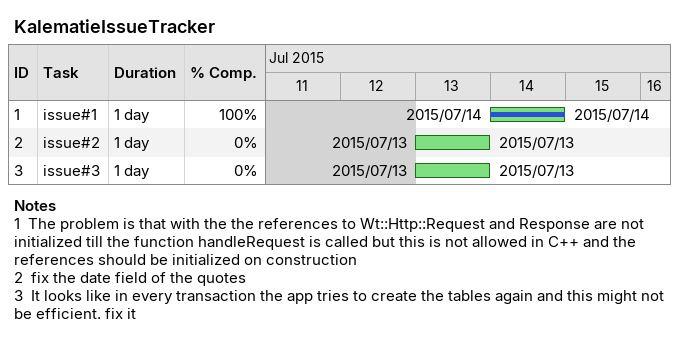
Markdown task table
KalematieIssueTracker

| ID | Task | Duration | Start | Finish | % complete |
|---|---|---|---|---|---|
| 1 | issue#1 | 1d | 2015-07-14 | 2015-07-14 | 100 |
| 2 | issue#2 | 1d | 2015-07-13 | 2015-07-13 | 0 |
| 3 | issue#3 | 1d | 2015-07-13 | 2015-07-13 | 0 |

Notes
- 1: The problem is that with the the references to Wt::Http::Request and Response are not initialized till the function handleRequest is called but this is not allowed in C++ and the references should be initialized on construction
- 2: fix the date field of the quotes
- 3: It looks like in every transaction the app tries to create the tables again and this might not be efficient. fix it
